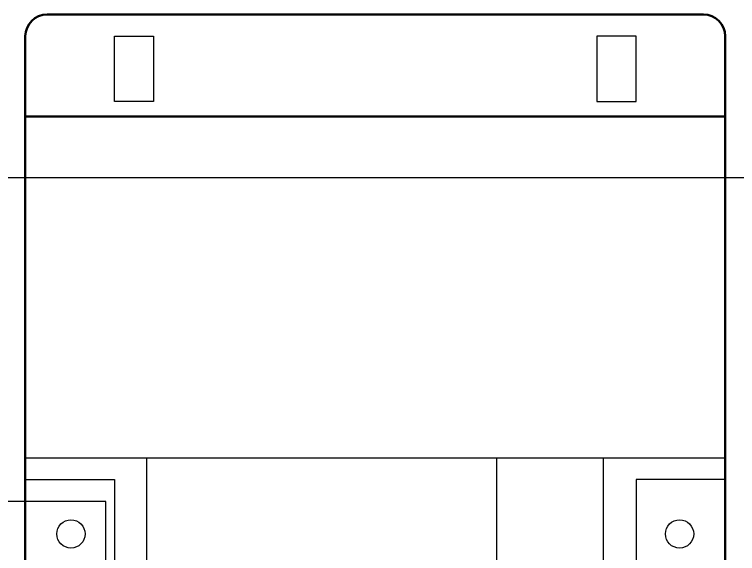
# Model space of a CAD drawing. Header units: millimetres. Extents: x 173893 to 258446, y -176540 to -123824.
# Drawn here: x 192727 to 192893.3, y -173022.9 to -172898.9 of the extents above; entities that cross this region are included whole.
import ezdxf

# ---------------------------------------------------------------- set-up
doc = ezdxf.new("R2010")
doc.units = ezdxf.units.MM
doc.header["$LTSCALE"] = 3
doc.layers.add('@.VISIBLE', color=7, linetype='Continuous')
doc.layers.add('Thiet bi', color=7, linetype='Continuous')
doc.layers.add('Visible (ISO)', color=7, linetype='Continuous', lineweight=50)

msp = doc.modelspace()

# ---------------------------------------------------------------- linework, layer by layer
at = {"color": 7}
for p, q in [((192757.43, -173105.88), (192757.43, -173000.88)), ((192837.91, -173105.88), (192837.91, -173000.88)), ((192862.46, -173105.88), (192862.46, -173000.88))]:
    msp.add_line(p, q, dxfattribs=at)
at = {"color": 1, "linetype": 'Continuous'}
msp.add_lwpolyline([(192450.98, -173025.88), (192747.98, -173025.88), (192747.98, -173010.88), (192450.98, -173010.88)], close=True, dxfattribs=at)
at = {"layer": '@.VISIBLE'}
msp.add_line((192217.78, -172936.38), (192980.98, -172936.38), dxfattribs=at)
at = {"layer": '@.VISIBLE', "color": 3}
for points in [[(192758.98, -172903.88), (192758.98, -172918.88), (192749.98, -172918.88), (192749.98, -172903.88)], [(192860.98, -172903.88), (192860.98, -172918.88), (192869.98, -172918.88), (192869.98, -172903.88)]]:
    msp.add_lwpolyline(points, close=True, dxfattribs=at)
at = {"layer": 'Thiet bi', "color": 0}
msp.add_lwpolyline([(192729.48, -173000.88), (192890.48, -173000.88), (192890.48, -173105.88), (192729.48, -173105.88)], close=True, dxfattribs=at)
at = {"layer": 'Thiet bi', "color": 1}
for points in [[(192729.48, -173005.88), (192749.98, -173005.88), (192749.98, -173030.88), (192729.48, -173030.88)], [(192890.48, -173005.88), (192869.98, -173005.88), (192869.98, -173030.88), (192890.48, -173030.88)]]:
    msp.add_lwpolyline(points, dxfattribs=at)
for centre in [(192739.98, -173018.38), (192879.98, -173018.38)]:
    msp.add_circle(centre, 3.25, dxfattribs=at)
at = {"layer": 'Visible (ISO)', "color": 3}
for p, q in [((192885.48, -172898.88), (192734.48, -172898.88)), ((192729.48, -172922.38), (192729.48, -172903.88)), ((192890.48, -172922.38), (192890.48, -172903.88))]:
    msp.add_line(p, q, dxfattribs=at)
msp.add_lwpolyline([(192729.48, -173985.38), (192729.48, -172922.38), (192890.48, -172922.38), (192890.48, -173985.38)], close=True, dxfattribs=at)
for centre, start, end in [((192734.48, -172903.88), 90, 180), ((192885.48, -172903.88), 0, 90)]:
    msp.add_arc(centre, 5, start, end, dxfattribs=at)

doc.saveas('drawing.dxf')
